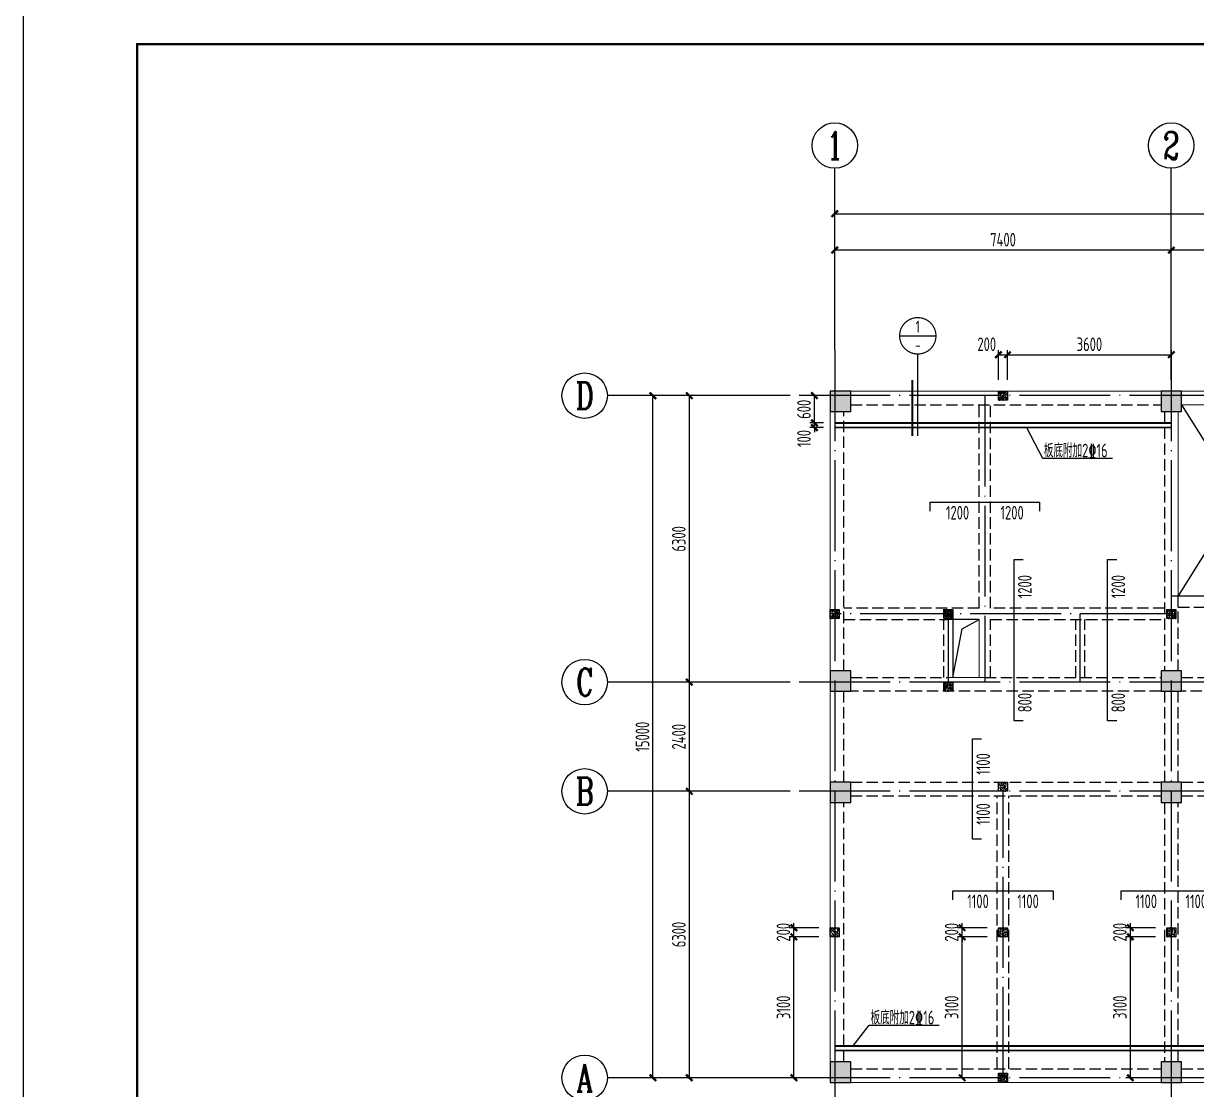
# Model space of a CAD drawing. Extents: x 9732137 to 18866768, y -962146 to 246094.
# Drawn here: x 9777057 to 9802854, y -446693 to -423251 of the extents above; entities that cross this region are included whole.
import ezdxf
from ezdxf.enums import TextEntityAlignment as Align

# ---------------------------------------------------------------- set-up
doc = ezdxf.new("R2010")
doc.units = 0
doc.header["$LTSCALE"] = 1000
for name, pattern in [('3', [500, 300, -200]), ('DASH', [0.35, 0.25, -0.1]), ('DOTE', [2.42, 2, -0.2, 0.02, -0.2])]:
    doc.linetypes.add(name, pattern=pattern)
doc.layers.get('0').update_dxf_attribs({"linetype": 'CONTINUOUS'})
doc.layers.get('Defpoints').update_dxf_attribs({"linetype": 'CONTINUOUS'})
for name, color, linetype in [('AXIS', 1, 'DOTE'), ('AXIS_DIM', 3, 'CONTINUOUS'), ('AXIS_NUM', 7, 'CONTINUOUS'), ('BORDER', 7, 'CONTINUOUS'), ('COLU', 7, 'CONTINUOUS'), ('DIM', 3, 'CONTINUOUS'), ('DIM_LEAD', 3, 'CONTINUOUS'), ('TEXT', 7, 'CONTINUOUS'), ('THIN', 7, 'CONTINUOUS'), ('柱涂实', 54, 'CONTINUOUS'), ('梁虚线', 134, '3'), ('楼板负筋钢筋', 1, 'CONTINUOUS'), ('洞口边线', 7, 'CONTINUOUS'), ('零厚板', 7, 'CONTINUOUS')]:
    doc.layers.add(name, color=color, linetype=linetype)
doc.layers.add('梁', color=4, linetype='CONTINUOUS', lineweight=18)
doc.layers.add('楼板负筋标注', color=84, linetype='CONTINUOUS', lineweight=25)
doc.styles.add('TSSD_Axis', font='Complex.shx', dxfattribs={"width": 0.7, "bigfont": 'hztxt.shx'})
doc.styles.add('TSSD_Dimension', font='Tssdeng.shx', dxfattribs={"width": 0.7, "bigfont": 'hztxt.shx'})
doc.styles.add('TSSD_Num', font='Tssdeng.shx', dxfattribs={"width": 0.7, "bigfont": 'hztxt.shx'})
doc.styles.add('TSSD_Rein', font='Tssdeng.shx', dxfattribs={"width": 0.7, "bigfont": 'hztxt.shx'})
doc.dimstyles.new('TSSD_100_100$0', dxfattribs={"dimtxt": 300, "dimasz": 100, "dimexe": 100, "dimexo": 250, "dimgap": 80, "dimtad": 1, "dimdec": 0, "dimzin": 0, "dimdsep": 46, "dimtxsty": 'TSSD_Dimension', "dimblk1": 'ARCHTICK', "dimblk2": 'ARCHTICK', "dimsah": 1, "dimcen": 0, "dimclrd": 3, "dimclre": 256, "dimclrt": 7, "dimadec": 1, "dimazin": 0, "dimtfac": 1, "dimtdec": 0, "dimtix": 1, "dimtmove": 2, "dimatfit": 3, "dimldrblk": 'ARCHTICK', "dimfxl": 1, "dimtolj": 1, "dimtzin": 0, "dimarcsym": 0})

# ---------------------------------------------------------------- blocks, each defined once
blk = doc.blocks.new('ts_axno')
at = {"color": 0, "linetype": 'ByBlock', "lineweight": -2}
blk.add_circle((0, 0), 0.5, dxfattribs=at)
at = {"color": 0, "linetype": 'ByBlock', "lineweight": -2, "style": 'TSSD_Axis', "width": 0.7}
blk.add_attdef('A', text='', height=0.6, dxfattribs=at).set_placement((0, 0), align=Align.MIDDLE_CENTER)
blk = doc.blocks.new('_ArchTick')
at = {"color": 0, "linetype": 'ByBlock', "const_width": 0.5}
blk.add_lwpolyline([(-0.71, -0.71), (0.71, 0.71)], dxfattribs=at)
blk = doc.blocks.new('*D446')
at = {"layer": 'AXIS_DIM', "lineweight": -2}
for p, q in [((9802299, -430185), (9802299, -428135)), ((9805299, -430185), (9805299, -428135))]:
    blk.add_line(p, q, dxfattribs=at)
at = {"layer": 'AXIS_DIM', "color": 3, "lineweight": -2}
blk.add_line((9805299, -428235), (9802299, -428235), dxfattribs=at)
at = {"layer": 'Defpoints', "color": 0}
for p in [(9802299, -428235), (9802299, -430435), (9805299, -430435)]:
    blk.add_point(p, dxfattribs=at)
at = {"layer": 'AXIS_DIM', "color": 3, "lineweight": -2, "xscale": 100, "yscale": 100, "zscale": 100, "rotation": 180}
blk.add_blockref('_ArchTick', (9802299, -428235), dxfattribs=at)
at = {"layer": 'AXIS_DIM', "color": 3, "lineweight": -2, "xscale": 100, "yscale": 100, "zscale": 100}
blk.add_blockref('_ArchTick', (9805299, -428235), dxfattribs=at)
at = {"layer": 'AXIS_DIM', "color": 7, "insert": (9803799, -428005), "char_height": 300, "attachment_point": 5, "style": 'TSSD_Dimension'}
blk.add_mtext('\\A1;3000', dxfattribs=at)
blk = doc.blocks.new('*D447')
at = {"layer": 'AXIS_DIM', "lineweight": -2}
for p, q in [((9794899, -430185), (9794899, -428135)), ((9802299, -430185), (9802299, -428135))]:
    blk.add_line(p, q, dxfattribs=at)
at = {"layer": 'AXIS_DIM', "color": 3, "lineweight": -2}
blk.add_line((9802299, -428235), (9794899, -428235), dxfattribs=at)
at = {"layer": 'Defpoints', "color": 0}
for p in [(9794899, -428235), (9794899, -430435), (9802299, -430435)]:
    blk.add_point(p, dxfattribs=at)
at = {"layer": 'AXIS_DIM', "color": 3, "lineweight": -2, "xscale": 100, "yscale": 100, "zscale": 100, "rotation": 180}
blk.add_blockref('_ArchTick', (9794899, -428235), dxfattribs=at)
at = {"layer": 'AXIS_DIM', "color": 3, "lineweight": -2, "xscale": 100, "yscale": 100, "zscale": 100}
blk.add_blockref('_ArchTick', (9802299, -428235), dxfattribs=at)
at = {"layer": 'AXIS_DIM', "color": 7, "insert": (9798599, -428005), "char_height": 300, "attachment_point": 5, "style": 'TSSD_Dimension'}
blk.add_mtext('\\A1;7400', dxfattribs=at)
blk = doc.blocks.new('*D448')
at = {"layer": 'AXIS_DIM', "lineweight": -2}
for p, q in [((9794899, -430185), (9794899, -427335)), ((9816899, -430185), (9816899, -427335))]:
    blk.add_line(p, q, dxfattribs=at)
at = {"layer": 'AXIS_DIM', "color": 3, "lineweight": -2}
blk.add_line((9794899, -427435), (9816899, -427435), dxfattribs=at)
at = {"layer": 'Defpoints', "color": 0}
for p in [(9816899, -427435), (9794899, -430435), (9816899, -430435)]:
    blk.add_point(p, dxfattribs=at)
at = {"layer": 'AXIS_DIM', "color": 3, "lineweight": -2, "xscale": 100, "yscale": 100, "zscale": 100, "rotation": 180}
blk.add_blockref('_ArchTick', (9794899, -427435), dxfattribs=at)
at = {"layer": 'AXIS_DIM', "color": 3, "lineweight": -2, "xscale": 100, "yscale": 100, "zscale": 100}
blk.add_blockref('_ArchTick', (9816899, -427435), dxfattribs=at)
at = {"layer": 'AXIS_DIM', "color": 7, "insert": (9805899, -427205), "char_height": 300, "attachment_point": 5, "style": 'TSSD_Dimension'}
blk.add_mtext('\\A1;22000', dxfattribs=at)
blk = doc.blocks.new('*D449')
at = {"layer": 'AXIS_DIM', "lineweight": -2}
for p, q in [((9793649, -431435), (9791599, -431435)), ((9793649, -437735), (9791599, -437735))]:
    blk.add_line(p, q, dxfattribs=at)
at = {"layer": 'AXIS_DIM', "color": 3, "lineweight": -2}
blk.add_line((9791699, -431435), (9791699, -437735), dxfattribs=at)
at = {"layer": 'Defpoints', "color": 0}
for p in [(9793899, -431435), (9791699, -437735), (9793899, -437735)]:
    blk.add_point(p, dxfattribs=at)
at = {"layer": 'AXIS_DIM', "color": 3, "lineweight": -2, "xscale": 100, "yscale": 100, "zscale": 100}
for p, rotation in [((9791699, -431435), 90), ((9791699, -437735), 270)]:
    blk.add_blockref('_ArchTick', p, dxfattribs=dict(at, rotation=rotation))
at = {"layer": 'AXIS_DIM', "color": 7, "insert": (9791469, -434585), "char_height": 300, "attachment_point": 5, "rotation": 90, "style": 'TSSD_Dimension'}
blk.add_mtext('\\A1;6300', dxfattribs=at)
blk = doc.blocks.new('*D450')
at = {"layer": 'AXIS_DIM', "lineweight": -2}
for p, q in [((9793649, -437735), (9791599, -437735)), ((9793649, -440135), (9791599, -440135))]:
    blk.add_line(p, q, dxfattribs=at)
at = {"layer": 'AXIS_DIM', "color": 3, "lineweight": -2}
blk.add_line((9791699, -437735), (9791699, -440135), dxfattribs=at)
at = {"layer": 'Defpoints', "color": 0}
for p in [(9793899, -437735), (9791699, -440135), (9793899, -440135)]:
    blk.add_point(p, dxfattribs=at)
at = {"layer": 'AXIS_DIM', "color": 3, "lineweight": -2, "xscale": 100, "yscale": 100, "zscale": 100}
for p, rotation in [((9791699, -437735), 90), ((9791699, -440135), 270)]:
    blk.add_blockref('_ArchTick', p, dxfattribs=dict(at, rotation=rotation))
at = {"layer": 'AXIS_DIM', "color": 7, "insert": (9791469, -438935), "char_height": 300, "attachment_point": 5, "rotation": 90, "style": 'TSSD_Dimension'}
blk.add_mtext('\\A1;2400', dxfattribs=at)
blk = doc.blocks.new('*D451')
at = {"layer": 'AXIS_DIM', "lineweight": -2}
for p, q in [((9793649, -440135), (9791599, -440135)), ((9793649, -446435), (9791599, -446435))]:
    blk.add_line(p, q, dxfattribs=at)
at = {"layer": 'AXIS_DIM', "color": 3, "lineweight": -2}
blk.add_line((9791699, -440135), (9791699, -446435), dxfattribs=at)
at = {"layer": 'Defpoints', "color": 0}
for p in [(9793899, -440135), (9791699, -446435), (9793899, -446435)]:
    blk.add_point(p, dxfattribs=at)
at = {"layer": 'AXIS_DIM', "color": 3, "lineweight": -2, "xscale": 100, "yscale": 100, "zscale": 100}
for p, rotation in [((9791699, -440135), 90), ((9791699, -446435), 270)]:
    blk.add_blockref('_ArchTick', p, dxfattribs=dict(at, rotation=rotation))
at = {"layer": 'AXIS_DIM', "color": 7, "insert": (9791469, -443285), "char_height": 300, "attachment_point": 5, "rotation": 90, "style": 'TSSD_Dimension'}
blk.add_mtext('\\A1;6300', dxfattribs=at)
blk = doc.blocks.new('*D452')
at = {"layer": 'AXIS_DIM', "lineweight": -2}
for p, q in [((9793649, -431435), (9790799, -431435)), ((9793649, -446435), (9790799, -446435))]:
    blk.add_line(p, q, dxfattribs=at)
at = {"layer": 'AXIS_DIM', "color": 3, "lineweight": -2}
blk.add_line((9790899, -446435), (9790899, -431435), dxfattribs=at)
at = {"layer": 'Defpoints', "color": 0}
for p in [(9790899, -431435), (9793899, -431435), (9793899, -446435)]:
    blk.add_point(p, dxfattribs=at)
at = {"layer": 'AXIS_DIM', "color": 3, "lineweight": -2, "xscale": 100, "yscale": 100, "zscale": 100}
for p, rotation in [((9790899, -431435), 90), ((9790899, -446435), 270)]:
    blk.add_blockref('_ArchTick', p, dxfattribs=dict(at, rotation=rotation))
at = {"layer": 'AXIS_DIM', "color": 7, "insert": (9790669, -438935), "char_height": 300, "attachment_point": 5, "rotation": 90, "style": 'TSSD_Dimension'}
blk.add_mtext('\\A1;15000', dxfattribs=at)
blk = doc.blocks.new('GZ')
at = {"layer": 'TEXT'}
h = blk.add_hatch(dxfattribs=at)
h.set_pattern_fill('AR-CONC', color=6, scale=0.4, angle=180, style=0)
h.set_pattern_definition([(230, (3351996.74, 92641.444), (-72.873868, 6.375634), [7.62, -83.82]), (175, (3351996.74, 92641.44), (14.09713, -76.422657), [6.096, -67.056]), (280.451, (3351990.67, 92641.975), (-58.777, -70.046675), [6.476, -71.236]), (226.1842, (3351996.74, 92621.12), (-108.431616, 16.81693), [11.43, -125.73]), (276.6356, (3351987.7, 92622.52), (-94.961694, -98.970222), [9.714, -106.854]), (171.184, (3351996.74, 92621.12), (-94.96184, -98.970047), [9.144, -100.584]), (201, (3351986.58, 92626.204), (-60.645952, 40.906207), [7.62, -83.82]), (146, (3351986.58, 92626.2), (-24.720811, -73.675186), [6.096, -67.056]), (251.4514, (3351981.526, 92629.61), (-85.366596, -32.769143), [6.476, -71.236]), (217.5, (3351996.74, 92641.444), (-1.2354413, -33.8220155), [0, -66.2432, 0, -68.072, 0, -67.31]), (187.5, (3351996.74, 92641.444), (-26.727865, -40.07223), [0, -38.8112, 0, -64.7192, 0, -25.654]), (147.5, (3352019.397, 92641.444), (-54.236238, 2.2914976), [0, -25.4, 0, -79.248, 0, -105.156]), (137.5, (3352029.557, 92641.444), (-59.251673, -10.170596), [0, -33.02, 0, -52.6288, 0, -74.676])])
h.paths.add_polyline_path([(3162038, 237206), (3162238, 237206), (3162238, 237006), (3162038, 237006)])
at = {"color": 6}
blk.add_lwpolyline([(3162038, 237206), (3162238, 237206), (3162238, 237006), (3162038, 237006)], close=True, dxfattribs=at)
blk = doc.blocks.new('*D425')
at = {"layer": 'Defpoints', "color": 0}
for p in [(9793999, -443335), (9794799, -443335), (9794799, -446435)]:
    blk.add_point(p, dxfattribs=at)
at = {"layer": 'DIM', "lineweight": -2}
for p, q in [((9794549, -443335), (9793899, -443335)), ((9794549, -446435), (9793899, -446435))]:
    blk.add_line(p, q, dxfattribs=at)
at = {"layer": 'DIM', "color": 3, "lineweight": -2}
blk.add_line((9793999, -446435), (9793999, -443335), dxfattribs=at)
at = {"layer": 'DIM', "color": 3, "lineweight": -2, "xscale": 100, "yscale": 100, "zscale": 100}
for p, rotation in [((9793999, -443335), 90), ((9793999, -446435), 270)]:
    blk.add_blockref('_ArchTick', p, dxfattribs=dict(at, rotation=rotation))
at = {"layer": 'DIM', "color": 7, "insert": (9793769, -444885), "char_height": 300, "attachment_point": 5, "rotation": 90, "style": 'TSSD_Dimension'}
blk.add_mtext('\\A1;3100', dxfattribs=at)
blk = doc.blocks.new('*D426')
at = {"layer": 'Defpoints', "color": 0}
for p in [(9793999, -443135), (9794799, -443135), (9794799, -443335)]:
    blk.add_point(p, dxfattribs=at)
at = {"layer": 'DIM', "lineweight": -2}
for p, q in [((9794549, -443135), (9793899, -443135)), ((9794549, -443335), (9793899, -443335))]:
    blk.add_line(p, q, dxfattribs=at)
at = {"layer": 'DIM', "color": 3, "lineweight": -2}
for p, q in [((9793999, -443135), (9793999, -443035)), ((9793999, -443335), (9793999, -443135)), ((9793999, -443335), (9793999, -443435))]:
    blk.add_line(p, q, dxfattribs=at)
at = {"layer": 'DIM', "color": 3, "lineweight": -2, "xscale": 100, "yscale": 100, "zscale": 100}
for p, rotation in [((9793999, -443135), 270), ((9793999, -443335), 90)]:
    blk.add_blockref('_ArchTick', p, dxfattribs=dict(at, rotation=rotation))
at = {"layer": 'DIM', "color": 7, "insert": (9793769, -443235), "char_height": 300, "attachment_point": 5, "rotation": 90, "style": 'TSSD_Dimension'}
blk.add_mtext('\\A1;200', dxfattribs=at)
blk = doc.blocks.new('*D427')
at = {"layer": 'Defpoints', "color": 0}
for p in [(9797699, -443335), (9798499, -443335), (9798499, -446435)]:
    blk.add_point(p, dxfattribs=at)
at = {"layer": 'DIM', "lineweight": -2}
for p, q in [((9798249, -443335), (9797599, -443335)), ((9798249, -446435), (9797599, -446435))]:
    blk.add_line(p, q, dxfattribs=at)
at = {"layer": 'DIM', "color": 3, "lineweight": -2}
blk.add_line((9797699, -446435), (9797699, -443335), dxfattribs=at)
at = {"layer": 'DIM', "color": 3, "lineweight": -2, "xscale": 100, "yscale": 100, "zscale": 100}
for p, rotation in [((9797699, -443335), 90), ((9797699, -446435), 270)]:
    blk.add_blockref('_ArchTick', p, dxfattribs=dict(at, rotation=rotation))
at = {"layer": 'DIM', "color": 7, "insert": (9797469, -444885), "char_height": 300, "attachment_point": 5, "rotation": 90, "style": 'TSSD_Dimension'}
blk.add_mtext('\\A1;3100', dxfattribs=at)
blk = doc.blocks.new('*D428')
at = {"layer": 'Defpoints', "color": 0}
for p in [(9797699, -443135), (9798499, -443135), (9798499, -443335)]:
    blk.add_point(p, dxfattribs=at)
at = {"layer": 'DIM', "lineweight": -2}
for p, q in [((9798249, -443135), (9797599, -443135)), ((9798249, -443335), (9797599, -443335))]:
    blk.add_line(p, q, dxfattribs=at)
at = {"layer": 'DIM', "color": 3, "lineweight": -2}
for p, q in [((9797699, -443135), (9797699, -443035)), ((9797699, -443335), (9797699, -443135)), ((9797699, -443335), (9797699, -443435))]:
    blk.add_line(p, q, dxfattribs=at)
at = {"layer": 'DIM', "color": 3, "lineweight": -2, "xscale": 100, "yscale": 100, "zscale": 100}
for p, rotation in [((9797699, -443135), 270), ((9797699, -443335), 90)]:
    blk.add_blockref('_ArchTick', p, dxfattribs=dict(at, rotation=rotation))
at = {"layer": 'DIM', "color": 7, "insert": (9797469, -443235), "char_height": 300, "attachment_point": 5, "rotation": 90, "style": 'TSSD_Dimension'}
blk.add_mtext('\\A1;200', dxfattribs=at)
blk = doc.blocks.new('*D429')
at = {"layer": 'Defpoints', "color": 0}
for p in [(9801399, -443335), (9802199, -443335), (9802199, -446435)]:
    blk.add_point(p, dxfattribs=at)
at = {"layer": 'DIM', "lineweight": -2}
for p, q in [((9801949, -443335), (9801299, -443335)), ((9801949, -446435), (9801299, -446435))]:
    blk.add_line(p, q, dxfattribs=at)
at = {"layer": 'DIM', "color": 3, "lineweight": -2}
blk.add_line((9801399, -446435), (9801399, -443335), dxfattribs=at)
at = {"layer": 'DIM', "color": 3, "lineweight": -2, "xscale": 100, "yscale": 100, "zscale": 100}
for p, rotation in [((9801399, -443335), 90), ((9801399, -446435), 270)]:
    blk.add_blockref('_ArchTick', p, dxfattribs=dict(at, rotation=rotation))
at = {"layer": 'DIM', "color": 7, "insert": (9801169, -444885), "char_height": 300, "attachment_point": 5, "rotation": 90, "style": 'TSSD_Dimension'}
blk.add_mtext('\\A1;3100', dxfattribs=at)
blk = doc.blocks.new('*D430')
at = {"layer": 'Defpoints', "color": 0}
for p in [(9801399, -443135), (9802199, -443135), (9802199, -443335)]:
    blk.add_point(p, dxfattribs=at)
at = {"layer": 'DIM', "lineweight": -2}
for p, q in [((9801949, -443135), (9801299, -443135)), ((9801949, -443335), (9801299, -443335))]:
    blk.add_line(p, q, dxfattribs=at)
at = {"layer": 'DIM', "color": 3, "lineweight": -2}
for p, q in [((9801399, -443135), (9801399, -443035)), ((9801399, -443335), (9801399, -443135)), ((9801399, -443335), (9801399, -443435))]:
    blk.add_line(p, q, dxfattribs=at)
at = {"layer": 'DIM', "color": 3, "lineweight": -2, "xscale": 100, "yscale": 100, "zscale": 100}
for p, rotation in [((9801399, -443135), 270), ((9801399, -443335), 90)]:
    blk.add_blockref('_ArchTick', p, dxfattribs=dict(at, rotation=rotation))
at = {"layer": 'DIM', "color": 7, "insert": (9801169, -443235), "char_height": 300, "attachment_point": 5, "rotation": 90, "style": 'TSSD_Dimension'}
blk.add_mtext('\\A1;200', dxfattribs=at)
blk = doc.blocks.new('*D441')
at = {"layer": 'Defpoints', "color": 0}
for p in [(9798699, -430535), (9798499, -431335), (9798699, -431335)]:
    blk.add_point(p, dxfattribs=at)
at = {"layer": 'DIM', "lineweight": -2}
for p, q in [((9798499, -431085), (9798499, -430435)), ((9798699, -431085), (9798699, -430435))]:
    blk.add_line(p, q, dxfattribs=at)
at = {"layer": 'DIM', "color": 3, "lineweight": -2}
blk.add_line((9798499, -430535), (9798699, -430535), dxfattribs=at)
at = {"layer": 'DIM', "color": 3, "lineweight": -2, "xscale": 100, "yscale": 100, "zscale": 100, "rotation": 180}
blk.add_blockref('_ArchTick', (9798499, -430535), dxfattribs=at)
at = {"layer": 'DIM', "color": 3, "lineweight": -2, "xscale": 100, "yscale": 100, "zscale": 100}
blk.add_blockref('_ArchTick', (9798699, -430535), dxfattribs=at)
at = {"layer": 'DIM', "color": 7, "insert": (9798241, -430305), "char_height": 300, "attachment_point": 5, "style": 'TSSD_Dimension'}
blk.add_mtext('\\A1;200', dxfattribs=at)
blk = doc.blocks.new('*D442')
at = {"layer": 'Defpoints', "color": 0}
for p in [(9802299, -430535), (9798699, -431335), (9802299, -431335)]:
    blk.add_point(p, dxfattribs=at)
at = {"layer": 'DIM', "lineweight": -2}
for p, q in [((9798699, -431085), (9798699, -430435)), ((9802299, -431085), (9802299, -430435))]:
    blk.add_line(p, q, dxfattribs=at)
at = {"layer": 'DIM', "color": 3, "lineweight": -2}
blk.add_line((9798699, -430535), (9802299, -430535), dxfattribs=at)
at = {"layer": 'DIM', "color": 3, "lineweight": -2, "xscale": 100, "yscale": 100, "zscale": 100, "rotation": 180}
blk.add_blockref('_ArchTick', (9798699, -430535), dxfattribs=at)
at = {"layer": 'DIM', "color": 3, "lineweight": -2, "xscale": 100, "yscale": 100, "zscale": 100}
blk.add_blockref('_ArchTick', (9802299, -430535), dxfattribs=at)
at = {"layer": 'DIM', "color": 7, "insert": (9800499, -430305), "char_height": 300, "attachment_point": 5, "style": 'TSSD_Dimension'}
blk.add_mtext('\\A1;3600', dxfattribs=at)
blk = doc.blocks.new('*D520')
at = {"layer": 'Defpoints', "color": 0}
for p in [(9794451, -432035), (9794899, -432035), (9794899, -432135)]:
    blk.add_point(p, dxfattribs=at)
at = {"layer": 'DIM', "lineweight": -2}
for p, q in [((9794649, -432035), (9794351, -432035)), ((9794649, -432135), (9794351, -432135))]:
    blk.add_line(p, q, dxfattribs=at)
at = {"layer": 'DIM', "color": 3, "lineweight": -2}
for p, q in [((9794451, -432035), (9794451, -431935)), ((9794451, -432135), (9794451, -432035)), ((9794451, -432135), (9794451, -432235))]:
    blk.add_line(p, q, dxfattribs=at)
at = {"layer": 'DIM', "color": 3, "lineweight": -2, "xscale": 100, "yscale": 100, "zscale": 100}
for p, rotation in [((9794451, -432035), 270), ((9794451, -432135), 90)]:
    blk.add_blockref('_ArchTick', p, dxfattribs=dict(at, rotation=rotation))
at = {"layer": 'DIM', "color": 7, "insert": (9794221, -432377), "char_height": 300, "attachment_point": 5, "rotation": 90, "style": 'TSSD_Dimension'}
blk.add_mtext('\\A1;100', dxfattribs=at)
blk = doc.blocks.new('*D521')
at = {"layer": 'Defpoints', "color": 0}
for p in [(9794451, -431435), (9794899, -431435), (9794899, -432035)]:
    blk.add_point(p, dxfattribs=at)
at = {"layer": 'DIM', "lineweight": -2}
for p, q in [((9794649, -431435), (9794351, -431435)), ((9794649, -432035), (9794351, -432035))]:
    blk.add_line(p, q, dxfattribs=at)
at = {"layer": 'DIM', "color": 3, "lineweight": -2}
blk.add_line((9794451, -432035), (9794451, -431435), dxfattribs=at)
at = {"layer": 'DIM', "color": 3, "lineweight": -2, "xscale": 100, "yscale": 100, "zscale": 100}
for p, rotation in [((9794451, -431435), 90), ((9794451, -432035), 270)]:
    blk.add_blockref('_ArchTick', p, dxfattribs=dict(at, rotation=rotation))
at = {"layer": 'DIM', "color": 7, "insert": (9794221, -431735), "char_height": 300, "attachment_point": 5, "rotation": 90, "style": 'TSSD_Dimension'}
blk.add_mtext('\\A1;600', dxfattribs=at)
blk = doc.blocks.new('ts_idx3')
at = {"color": 0, "linetype": 'ByBlock', "lineweight": -2}
blk.add_line((-0.5, 0), (0.5, 0), dxfattribs=at)
at = {"color": 0, "linetype": 'ByBlock', "lineweight": -2, "const_width": 0.0333}
blk.add_lwpolyline([(-0.5, 0, 1), (0.5, 0, 1)], format="xyb", close=True, dxfattribs=at)
at = {"color": 0, "linetype": 'ByBlock', "lineweight": -2, "style": 'TSSD_Num', "width": 0.7}
for tag, p in [('1', (0, 0.25)), ('A', (0, -0.25))]:
    blk.add_attdef(tag, text='', height=0.333, dxfattribs=at).set_placement(p, align=Align.MIDDLE_CENTER)

msp = doc.modelspace()

# ---------------------------------------------------------------- hatches: boundary and pattern name
at = {"layer": '柱涂实'}
for points in [[(9795248.5, -431785.1), (9795248.5, -431335.1), (9794798.5, -431335.1), (9794798.5, -431785.1)], [(9802523.5, -431785.1), (9802523.5, -431335.1), (9802073.5, -431335.1), (9802073.5, -431785.1)], [(9795248.5, -437935.1), (9795248.5, -437485.1), (9794798.5, -437485.1), (9794798.5, -437935.1)], [(9802523.5, -437935.1), (9802523.5, -437485.1), (9802073.5, -437485.1), (9802073.5, -437935.1)], [(9795248.5, -440385.1), (9795248.5, -439935.1), (9794798.5, -439935.1), (9794798.5, -440385.1)], [(9802523.5, -440385.1), (9802523.5, -439935.1), (9802073.5, -439935.1), (9802073.5, -440385.1)], [(9795248.5, -446535.1), (9795248.5, -446085.1), (9794798.5, -446085.1), (9794798.5, -446535.1)], [(9802523.5, -446535.1), (9802523.5, -446085.1), (9802073.5, -446085.1), (9802073.5, -446535.1)]]:
    msp.add_hatch(color=256, dxfattribs=at).paths.add_polyline_path(points)

# ---------------------------------------------------------------- linework, layer by layer
at = {"color": 2, "const_width": 40, "elevation": 0}
for points in [[(9794898.5, -432035.1), (9802298.5, -432035.1)], [(9794898.5, -432135.1), (9802298.5, -432135.1)], [(9794898.5, -445735.1), (9816898.5, -445735.1)], [(9794898.5, -445835.1), (9816898.5, -445835.1)]]:
    msp.add_lwpolyline(points, dxfattribs=at)
at = {"layer": 'AXIS'}
for p, q in [((9794898.5, -430435.1, 0), (9794898.5, -447435.1, 0)), ((9802298.5, -430435.1, 0), (9802298.5, -447435.1, 0)), ((9817898.5, -431435.1, 0), (9793898.5, -431435.1, 0)), ((9798198.5, -431435.1, 0), (9798198.5, -437735.1, 0)), ((9802298.5, -435835.1), (9805298.5, -435835.1)), ((9802298.5, -436235.1, 0), (9794898.5, -436235.1, 0)), ((9797398.5, -437735.1), (9797398.5, -436235.1)), ((9800298.5, -437735.1), (9800298.5, -436235.1)), ((9817898.5, -437735.1, 0), (9793898.5, -437735.1, 0)), ((9817898.5, -440135.1, 0), (9793898.5, -440135.1, 0)), ((9798598.5, -446435.1), (9798598.5, -440135.1)), ((9817898.5, -446435.1, 0), (9793898.5, -446435.1, 0))]:
    msp.add_line(p, q, dxfattribs=at)
at = {"layer": 'AXIS_NUM'}
for p, q in [((9794898.5, -430435.1, 0), (9794898.5, -426435.1, 0)), ((9802298.5, -430435.1, 0), (9802298.5, -426435.1, 0)), ((9793898.5, -431435.1, 0), (9789898.5, -431435.1, 0)), ((9793898.5, -437735.1, 0), (9789898.5, -437735.1, 0)), ((9793898.5, -440135.1, 0), (9789898.5, -440135.1, 0)), ((9793898.5, -446435.1, 0), (9789898.5, -446435.1, 0))]:
    msp.add_line(p, q, dxfattribs=at)
at = {"layer": 'BORDER'}
msp.add_lwpolyline([(9777056.8, -464706.3), (9777056.8, -422706.3), (9836456.8, -422706.3), (9836456.8, -464706.3)], close=True, dxfattribs=at)
at = {"layer": 'BORDER', "const_width": 50}
msp.add_lwpolyline([(9779556.8, -463706.3), (9779556.8, -423706.3), (9835456.8, -423706.3), (9835456.8, -463706.3)], close=True, dxfattribs=at)
at = {"layer": 'COLU', "ltscale": 1}
for points in [[(9795248.5, -431785.1), (9795248.5, -431335.1), (9794798.5, -431335.1), (9794798.5, -431785.1)], [(9802523.5, -431785.1), (9802523.5, -431335.1), (9802073.5, -431335.1), (9802073.5, -431785.1)], [(9795248.5, -437935.1), (9795248.5, -437485.1), (9794798.5, -437485.1), (9794798.5, -437935.1)], [(9802523.5, -437935.1), (9802523.5, -437485.1), (9802073.5, -437485.1), (9802073.5, -437935.1)], [(9795248.5, -440385.1), (9795248.5, -439935.1), (9794798.5, -439935.1), (9794798.5, -440385.1)], [(9802523.5, -440385.1), (9802523.5, -439935.1), (9802073.5, -439935.1), (9802073.5, -440385.1)], [(9795248.5, -446535.1), (9795248.5, -446085.1), (9794798.5, -446085.1), (9794798.5, -446535.1)], [(9802523.5, -446535.1), (9802523.5, -446085.1), (9802073.5, -446085.1), (9802073.5, -446535.1)]]:
    msp.add_lwpolyline(points, close=True, dxfattribs=at)
at = {"layer": 'TEXT', "color": 7}
for p, q in [((9799115.5, -432135.1, 0), (9799468.2, -432807.3, 0)), ((9799468.2, -432807.3, 0), (9801004.2, -432807.3, 0)), ((9795304.9, -445735.1, 0), (9795657.6, -445276.9, 0)), ((9795657.6, -445276.9, 0), (9797193.6, -445276.9, 0))]:
    msp.add_line(p, q, dxfattribs=at)
at = {"layer": 'THIN'}
msp.add_line((9796724, -432319.4), (9796724, -430519.3), dxfattribs=at)
at = {"layer": 'THIN', "const_width": 50}
msp.add_lwpolyline([(9796604, -432319.4), (9796604, -431089.1)], dxfattribs=at)
at = {"layer": '柱涂实', "linetype": 'Continuous'}
for points in [[(9795248.5, -431785.1), (9795248.5, -431335.1), (9794798.5, -431335.1), (9794798.5, -431785.1)], [(9802523.5, -431785.1), (9802523.5, -431335.1), (9802073.5, -431335.1), (9802073.5, -431785.1)], [(9795248.5, -437935.1), (9795248.5, -437485.1), (9794798.5, -437485.1), (9794798.5, -437935.1)], [(9802523.5, -437935.1), (9802523.5, -437485.1), (9802073.5, -437485.1), (9802073.5, -437935.1)], [(9795248.5, -440385.1), (9795248.5, -439935.1), (9794798.5, -439935.1), (9794798.5, -440385.1)], [(9802523.5, -440385.1), (9802523.5, -439935.1), (9802073.5, -439935.1), (9802073.5, -440385.1)], [(9795248.5, -446535.1), (9795248.5, -446085.1), (9794798.5, -446085.1), (9794798.5, -446535.1)], [(9802523.5, -446535.1), (9802523.5, -446085.1), (9802073.5, -446085.1), (9802073.5, -446535.1)]]:
    msp.add_lwpolyline(points, close=True, dxfattribs=at)
at = {"layer": '梁', "ltscale": 1}
for p, q in [((9795248.5, -431335.1), (9802073.5, -431335.1)), ((9802523.5, -431335.1), (9805073.5, -431335.1)), ((9794798.5, -437485.1), (9794798.5, -431785.1)), ((9802448.5, -435835.1), (9802448.5, -431785.1)), ((9802523.5, -431635.1), (9805073.5, -431635.1)), ((9802448.5, -435835.1), (9805148.5, -435835.1)), ((9797398.5, -436360.1), (9798073.5, -436360.1)), ((9797498.5, -437635.1), (9797498.5, -436360.1)), ((9798073.5, -437635.1), (9798073.5, -436360.1)), ((9797398.5, -437635.1), (9798198.5, -437635.1)), ((9794798.5, -439935.1), (9794798.5, -437935.1)), ((9794798.5, -446085.1), (9794798.5, -440385.1)), ((9795248.5, -446535.1), (9802073.5, -446535.1)), ((9802523.5, -446535.1), (9809273.5, -446535.1))]:
    msp.add_line(p, q, dxfattribs=at)
at = {"layer": '梁虚线', "linetype": 'DASH', "ltscale": 1}
for p, q in [((9795098.5, -437485.1), (9795098.5, -431785.1)), ((9795248.5, -431635.1), (9802073.5, -431635.1)), ((9798073.5, -436110.1), (9798073.5, -431635.1)), ((9798323.5, -436110.1), (9798323.5, -431635.1)), ((9802148.5, -431785.1, 0), (9802148.5, -437485.1, 0)), ((9802448.5, -437485.1), (9802448.5, -435835.1)), ((9798073.5, -436110.1, 0), (9795098.5, -436110.1, 0)), ((9802148.5, -436110.1, 0), (9798323.5, -436110.1, 0)), ((9802448.5, -436085.1), (9805148.5, -436085.1)), ((9795098.5, -436360.1), (9797398.5, -436360.1)), ((9797298.5, -437635.1), (9797298.5, -436360.1)), ((9798323.5, -436360.1), (9802148.5, -436360.1)), ((9798323.5, -437635.1), (9798323.5, -436360.1)), ((9800198.5, -437635.1), (9800198.5, -436360.1)), ((9800398.5, -437635.1), (9800398.5, -436360.1)), ((9795248.5, -437635.1), (9797398.5, -437635.1)), ((9798198.5, -437635.1), (9802073.5, -437635.1)), ((9802523.5, -437635.1), (9805073.5, -437635.1)), ((9795098.5, -439935.1), (9795098.5, -437935.1)), ((9802073.5, -437935.1, 0), (9795248.5, -437935.1, 0)), ((9802148.5, -437935.1, 0), (9802148.5, -439935.1, 0)), ((9802448.5, -439935.1), (9802448.5, -437935.1)), ((9805073.5, -437935.1, 0), (9802523.5, -437935.1, 0)), ((9795248.5, -439935.1), (9802073.5, -439935.1)), ((9802523.5, -439935.1), (9809273.5, -439935.1)), ((9795248.5, -440235.1), (9802073.5, -440235.1)), ((9798473.5, -446235.1), (9798473.5, -440235.1)), ((9798723.5, -446235.1), (9798723.5, -440235.1)), ((9802523.5, -440235.1), (9809273.5, -440235.1)), ((9795098.5, -446085.1), (9795098.5, -440385.1)), ((9802148.5, -440385.1, 0), (9802148.5, -446085.1, 0)), ((9802448.5, -446085.1), (9802448.5, -440385.1)), ((9795248.5, -446235.1), (9802073.5, -446235.1)), ((9802523.5, -446235.1), (9809273.5, -446235.1))]:
    msp.add_line(p, q, dxfattribs=at)
at = {"layer": '楼板负筋钢筋', "ltscale": 1}
for points in [[(9796998.6, -433975.1), (9796998.6, -433775.1), (9799398.6, -433775.1), (9799398.6, -433975.1)], [(9799043.5, -438585.1), (9798843.5, -438585.1), (9798843.5, -435035.1), (9799043.5, -435035.1)], [(9801098.5, -438585.1), (9800898.5, -438585.1), (9800898.5, -435035.1), (9801098.5, -435035.1)], [(9798128.5, -441185.1), (9797928.5, -441185.1), (9797928.5, -438985.1), (9798128.5, -438985.1)], [(9797498.6, -442520.9), (9797498.6, -442320.9), (9799698.6, -442320.9), (9799698.6, -442520.9)], [(9801198.5, -442520.9), (9801198.5, -442320.9), (9803398.5, -442320.9), (9803398.5, -442520.9)]]:
    msp.add_lwpolyline(points, dxfattribs=at)
at = {"layer": '洞口边线', "ltscale": 1}
msp.add_lwpolyline([(9798073.5, -436360.1), (9797498.5, -436360.1), (9797498.5, -437635.1), (9797701.8, -436563.3), (9798073.5, -436360.1)], close=True, dxfattribs=at)
at = {"layer": '零厚板', "ltscale": 1}
for p, q in [((9805073.5, -431635.1), (9802448.5, -435835.1)), ((9802523.5, -431635.1), (9805148.5, -435835.1))]:
    msp.add_line(p, q, dxfattribs=at)

# ---------------------------------------------------------------- block references
at = {"color": 0}
for p in [(6636460.8, -668541.1, 0), (6632760.7, -673341, 0), (6635260.7, -673341, 0), (6640160.7, -673341, 0), (6635260.7, -674941.1, 0), (6636460.7, -677141.1, 0), (6632760.7, -680341.1, 0), (6636460.7, -680341.1, 0), (6640160.7, -680341.1, 0), (6636460.7, -683541.1, 0)]:
    msp.add_blockref('GZ', p, dxfattribs=at)
at = {"layer": 'AXIS_NUM'}
ref = msp.add_blockref('ts_axno', (9794898.5, -425935.1, 0), dxfattribs=dict(at, xscale=1000, yscale=1000, zscale=1000))
ref.add_attrib('1', '1', dxfattribs={"height": 600, "style": 'TSSD_Axis', "width": 0.7}).set_placement((9794898.5, -425935.1, 0), align=Align.MIDDLE_CENTER)
ref = msp.add_blockref('ts_axno', (9802298.5, -425935.1, 0), dxfattribs=dict(at, xscale=1000, yscale=1000, zscale=1000))
ref.add_attrib('2', '2', dxfattribs={"height": 600, "style": 'TSSD_Axis', "width": 0.7}).set_placement((9802298.5, -425935.1, 0), align=Align.MIDDLE_CENTER)
ref = msp.add_blockref('ts_axno', (9789398.5, -431435.1, 0), dxfattribs=dict(at, xscale=1000, yscale=1000, zscale=1000))
ref.add_attrib('D', 'D', dxfattribs={"height": 600, "style": 'TSSD_Axis', "width": 0.7}).set_placement((9789398.5, -431435.1, 0), align=Align.MIDDLE_CENTER)
ref = msp.add_blockref('ts_axno', (9789398.5, -437735.1, 0), dxfattribs=dict(at, xscale=1000, yscale=1000, zscale=1000))
ref.add_attrib('C', 'C', dxfattribs={"height": 600, "style": 'TSSD_Axis', "width": 0.7}).set_placement((9789398.5, -437735.1, 0), align=Align.MIDDLE_CENTER)
ref = msp.add_blockref('ts_axno', (9789398.5, -440135.1, 0), dxfattribs=dict(at, xscale=1000, yscale=1000, zscale=1000))
ref.add_attrib('B', 'B', dxfattribs={"height": 600, "style": 'TSSD_Axis', "width": 0.7}).set_placement((9789398.5, -440135.1, 0), align=Align.MIDDLE_CENTER)
ref = msp.add_blockref('ts_axno', (9789398.5, -446435.1, 0), dxfattribs=dict(at, xscale=1000, yscale=1000, zscale=1000))
ref.add_attrib('A', 'A', dxfattribs={"height": 600, "style": 'TSSD_Axis', "width": 0.7}).set_placement((9789398.5, -446435.1, 0), align=Align.MIDDLE_CENTER)
at = {"layer": 'DIM_LEAD'}
ref = msp.add_blockref('ts_idx3', (9796724, -430119.1), dxfattribs=dict(at, xscale=800.397697141394, yscale=800.397697141394, zscale=800.3976971414369))
ref.add_attrib('1', '1', dxfattribs={"layer": 'THIN', "lineweight": 0, "height": 266.8, "style": 'TSSD_Num', "width": 0.7}).set_placement((9796724, -429919), align=Align.MIDDLE_CENTER)
ref.add_attrib('-', '-', dxfattribs={"layer": 'THIN', "height": 266.8, "style": 'TSSD_Num', "width": 0.7}).set_placement((9796724, -430319.2), align=Align.MIDDLE_CENTER)

# ---------------------------------------------------------------- texts
at = {"layer": 'TEXT', "color": 7, "style": 'TSSD_Rein', "width": 0.7}
for p in [(9799497.3, -432792), (9795686.7, -445261.6)]:
    msp.add_text('板底附加2%%13216', height=300, rotation=360, dxfattribs=at).set_placement(p)
at = {"layer": '楼板负筋标注', "style": 'TSSD_Rein', "width": 0.7}
for s, p in [('1200', (9797598.6, -433859.2)), ('1200', (9798798.6, -433859.2)), ('1100', (9798048.6, -442405)), ('1100', (9799148.6, -442405)), ('1100', (9801748.5, -442405)), ('1100', (9802848.5, -442405))]:
    msp.add_text(s, height=300, dxfattribs=at).set_placement(p, align=Align.TOP_CENTER)
for s, p in [('1200', (9798927.7, -435635.1)), ('1200', (9800982.7, -435635.1)), ('800', (9798927.7, -438185.1)), ('800', (9800982.7, -438185.1)), ('1100', (9798012.7, -439535.1)), ('1100', (9798012.7, -440635.1))]:
    msp.add_text(s, height=300, rotation=90, dxfattribs=at).set_placement(p, align=Align.TOP_CENTER)

# ---------------------------------------------------------------- dimensions: what is measured, and where the dimension line sits
at = {"layer": 'AXIS_DIM'}
for base, p1, p2, picture, middle in [((9816898.5, -427435.1, 0), (9794898.5, -430435.1, 0), (9816898.5, -430435.1, 0), '*D448', (9805898.5, -427205.1, 0)), ((9794898.5, -428235.1, 0), (9802298.5, -430435.1, 0), (9794898.5, -430435.1, 0), '*D447', (9798598.5, -428005.1, 0)), ((9802298.5, -428235.1, 0), (9805298.5, -430435.1, 0), (9802298.5, -430435.1, 0), '*D446', (9803798.5, -428005.1, 0))]:
    dim = msp.add_linear_dim(base=base, p1=p1, p2=p2, dimstyle='TSSD_100_100$0', dxfattribs=at)
    dim.commit()
    dim.dimension.update_dxf_attribs({"geometry": picture, "text_midpoint": middle})
for base, p1, p2, picture, middle in [((9790898.5, -431435.1, 0), (9793898.5, -446435.1, 0), (9793898.5, -431435.1, 0), '*D452', (9790668.5, -438935.1, 0)), ((9791698.5, -437735.1, 0), (9793898.5, -431435.1, 0), (9793898.5, -437735.1, 0), '*D449', (9791468.5, -434585.1, 0)), ((9791698.5, -440135.1, 0), (9793898.5, -437735.1, 0), (9793898.5, -440135.1, 0), '*D450', (9791468.5, -438935.1, 0)), ((9791698.5, -446435.1, 0), (9793898.5, -440135.1, 0), (9793898.5, -446435.1, 0), '*D451', (9791468.5, -443285.1, 0))]:
    dim = msp.add_linear_dim(base=base, p1=p1, p2=p2, angle=90, dimstyle='TSSD_100_100$0', dxfattribs=at)
    dim.commit()
    dim.dimension.update_dxf_attribs({"geometry": picture, "text_midpoint": middle})
at = {"layer": 'DIM'}
for base, p1, p2, angle, picture, middle in [((9798698.7, -430535.1, 0), (9798498.7, -431335.1, 0), (9798698.7, -431335.1, 0), 0, '*D441', (9798240.6, -430305.1, 0)), ((9794451.5, -432035.1, 0), (9794898.5, -432135.1, 0), (9794898.5, -432035.1, 0), 90, '*D520', (9794221.5, -432377, 0))]:
    dim = msp.add_linear_dim(base=base, p1=p1, p2=p2, angle=angle, dimstyle='TSSD_100_100$0', dxfattribs=at)
    dim.commit()
    dim.dimension.update_dxf_attribs({"geometry": picture, "text_midpoint": middle, "dimtype": 160})
for base, p1, p2, angle, picture, middle in [((9802298.5, -430535.1, 0), (9798698.7, -431335.1, 0), (9802298.5, -431335.1, 0), 0, '*D442', (9800498.6, -430305.1, 0)), ((9794451.5, -431435.1, 0), (9794898.5, -432035.1, 0), (9794898.5, -431435.1, 0), 90, '*D521', (9794221.5, -431735.1, 0)), ((9793998.5, -443135.1, 0), (9794798.5, -443335.1, 0), (9794798.5, -443135.1, 0), 90, '*D426', (9793768.5, -443235.1, 0)), ((9797698.5, -443135.1, 0), (9798498.5, -443335.1, 0), (9798498.5, -443135.1, 0), 90, '*D428', (9797468.5, -443235.1, 0)), ((9801398.5, -443135.1, 0), (9802198.5, -443335.1, 0), (9802198.5, -443135.1, 0), 90, '*D430', (9801168.5, -443235.1, 0)), ((9793998.5, -443335.1, 0), (9794798.5, -446435.1, 0), (9794798.5, -443335.1, 0), 90, '*D425', (9793768.5, -444885.1, 0)), ((9797698.5, -443335.1, 0), (9798498.5, -446435.1, 0), (9798498.5, -443335.1, 0), 90, '*D427', (9797468.5, -444885.1, 0)), ((9801398.5, -443335.1, 0), (9802198.5, -446435.1, 0), (9802198.5, -443335.1, 0), 90, '*D429', (9801168.5, -444885.1, 0))]:
    dim = msp.add_linear_dim(base=base, p1=p1, p2=p2, angle=angle, dimstyle='TSSD_100_100$0', dxfattribs=at)
    dim.commit()
    dim.dimension.update_dxf_attribs({"geometry": picture, "text_midpoint": middle})

doc.saveas('drawing.dxf')
